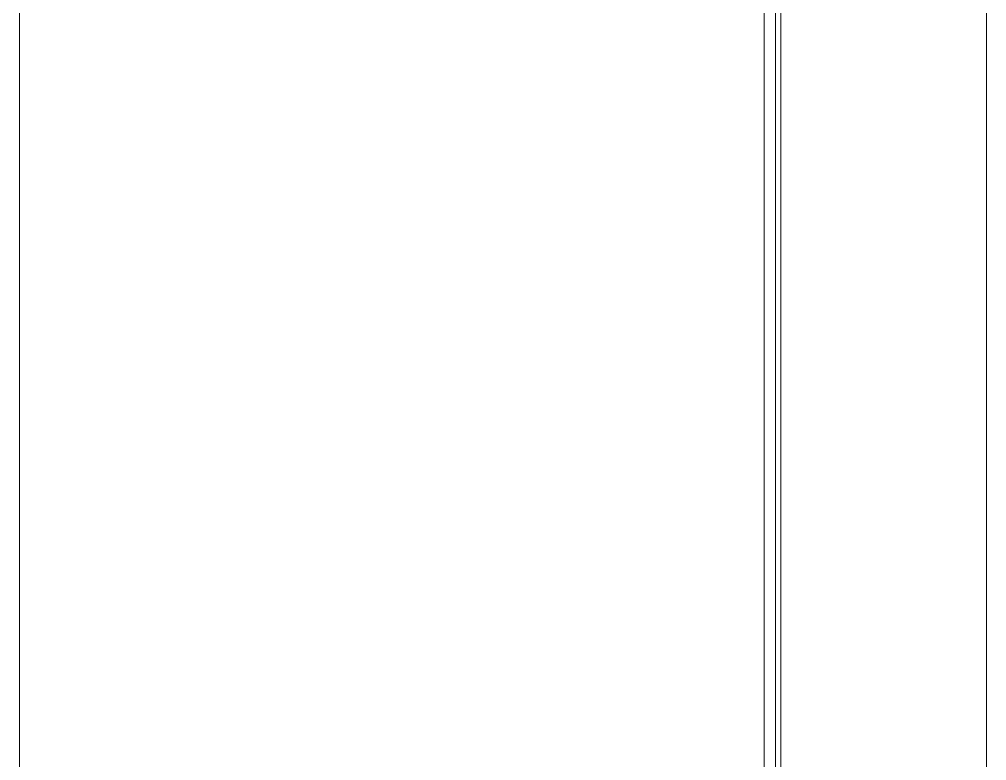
# Model space of a CAD drawing. Header units: millimetres. Extents: x -116965 to 323937, y 291661 to 566926.
# Drawn here: x -31923 to -31053, y 340618 to 341285 of the extents above; entities that cross this region are included whole.
import ezdxf

# ---------------------------------------------------------------- set-up
doc = ezdxf.new("R2010")
doc.units = ezdxf.units.MM
doc.layers.get('0').update_dxf_attribs({"lineweight": 18})
doc.layers.add('hw_Text', color=7, linetype='Continuous', lineweight=13)

# ---------------------------------------------------------------- blocks, each defined once
blk = doc.blocks.new('*U1544')
for p, q in [((15, 2100), (15, 100)), ((700, 2100), (700, 100)), ((885, 2100), (885, 100))]:
    blk.add_line(p, q)
blk = doc.blocks.new('*U1570')
blk.add_line((0, 0), (0, 2000))
blk.add_lwpolyline([(0, 0), (670, 0), (670, 2000), (0, 2000)])
blk = doc.blocks.new('*U1571')
blk.add_line((0, 0), (0, 2000))
blk.add_lwpolyline([(0, 0), (-190, 0), (-190, 2000), (0, 2000)])

msp = doc.modelspace()

# ---------------------------------------------------------------- block references
msp.add_blockref('*U1544', (-31937.949803, 339951.616143))

# ---------------------------------------------------------------- next in the draw order: block references
at = {"layer": 'hw_Text'}
for name, p in [('*U1570', (-31922.949803, 340051.616143)), ('*U1571', (-31052.949803, 340051.616143))]:
    msp.add_blockref(name, p, dxfattribs=at)

doc.saveas('drawing.dxf')
